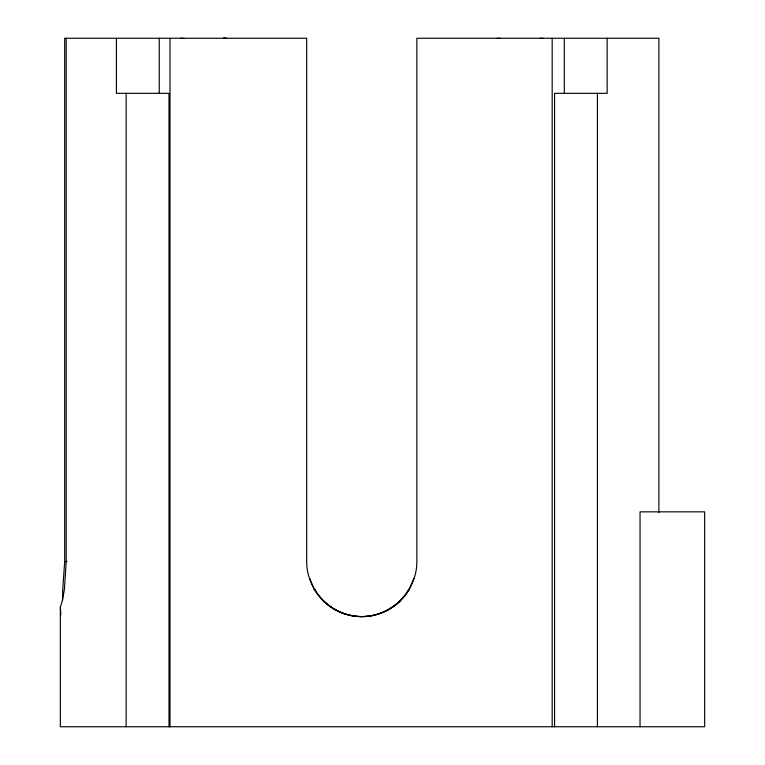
<?xml version="1.0" encoding="UTF-8"?>
<svg xmlns="http://www.w3.org/2000/svg" width="765" height="765" viewBox="0 0 765 765"><rect width="100%" height="100%" fill="white"/><g stroke="black" fill="none" stroke-linecap="round" stroke-linejoin="round"><path stroke-width="1.15" d="M658.875 512.531L658.875 38.25L416.858 38.25L416.858 561.51C417.049 590.991 391.259 616.772 361.778 616.59C332.306 616.772 306.516 590.991 306.698 561.51L306.698 38.25L64.69 38.25L64.69 561.51L62.768 589.05A55.109 1.712 90 0 1 62.501 600.458M640.047 726.75L640.047 511.842L704.651 511.842L704.651 726.75L60.349 726.75L60.349 607.161L62.405 600.458L64.451 589.05L66.201 561.51L66.201 38.25M407.678 591.402L409.447 589.05L413.865 578.483M407.238 591.967L409.447 589.05M64.69 561.51L67.043 561.51M316.5 592.206L314.119 589.05L309.796 578.703M316.031 591.584L314.119 589.05A55.109 55.08 -90 0 0 409.485 589.05M60.846 614.716L60.349 607.161M607.152 38.25L607.152 93.33L554.577 93.33L554.577 726.75M597.417 93.33L597.417 726.75M564.312 38.25L564.312 93.33M552.177 38.25L552.177 726.75M170.002 38.25L170.002 726.75M168.989 726.75L168.989 93.33L116.414 93.33L116.414 38.25M159.254 38.25L159.254 93.33M126.148 93.33L126.148 726.75M180.674 38.25A33.67 23.801 -90 0 1 183.925 38.489M496.791 38.489A33.67 23.801 -90 0 1 500.042 38.25M539.641 38.489A33.67 23.801 -90 0 1 542.892 38.25M400.736 600.458A55.214 55.128 -90 0 1 322.859 600.458M226.775 38.489A33.67 23.801 -90 0 0 223.523 38.25A33.67 23.801 90 0 1 226.775 38.489"/></g></svg>
